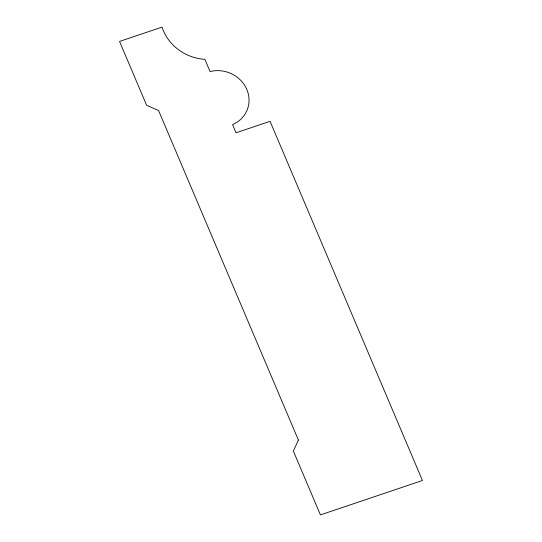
<?xml version="1.0" encoding="UTF-8"?>
<svg xmlns="http://www.w3.org/2000/svg" width="542" height="542" viewBox="0 0 542 542"><rect width="100%" height="100%" fill="white"/><g stroke="black" fill="none" stroke-linecap="round" stroke-linejoin="round"><path stroke-width="0.81" d="M298.391 440.043L293.351 451.073L320.43 514.9L422.455 480.497L270.058 121.313L236.048 132.783L232.586 124.619A30.183 27.94 19.8 0 0 246.834 89.491A30.183 27.94 19.8 0 0 210.072 71.558L204.876 59.315A45.887 42.486 19.8 0 1 162.051 27.1L119.545 41.436L146.625 105.263L158.589 110.561L298.391 440.043"/></g></svg>
